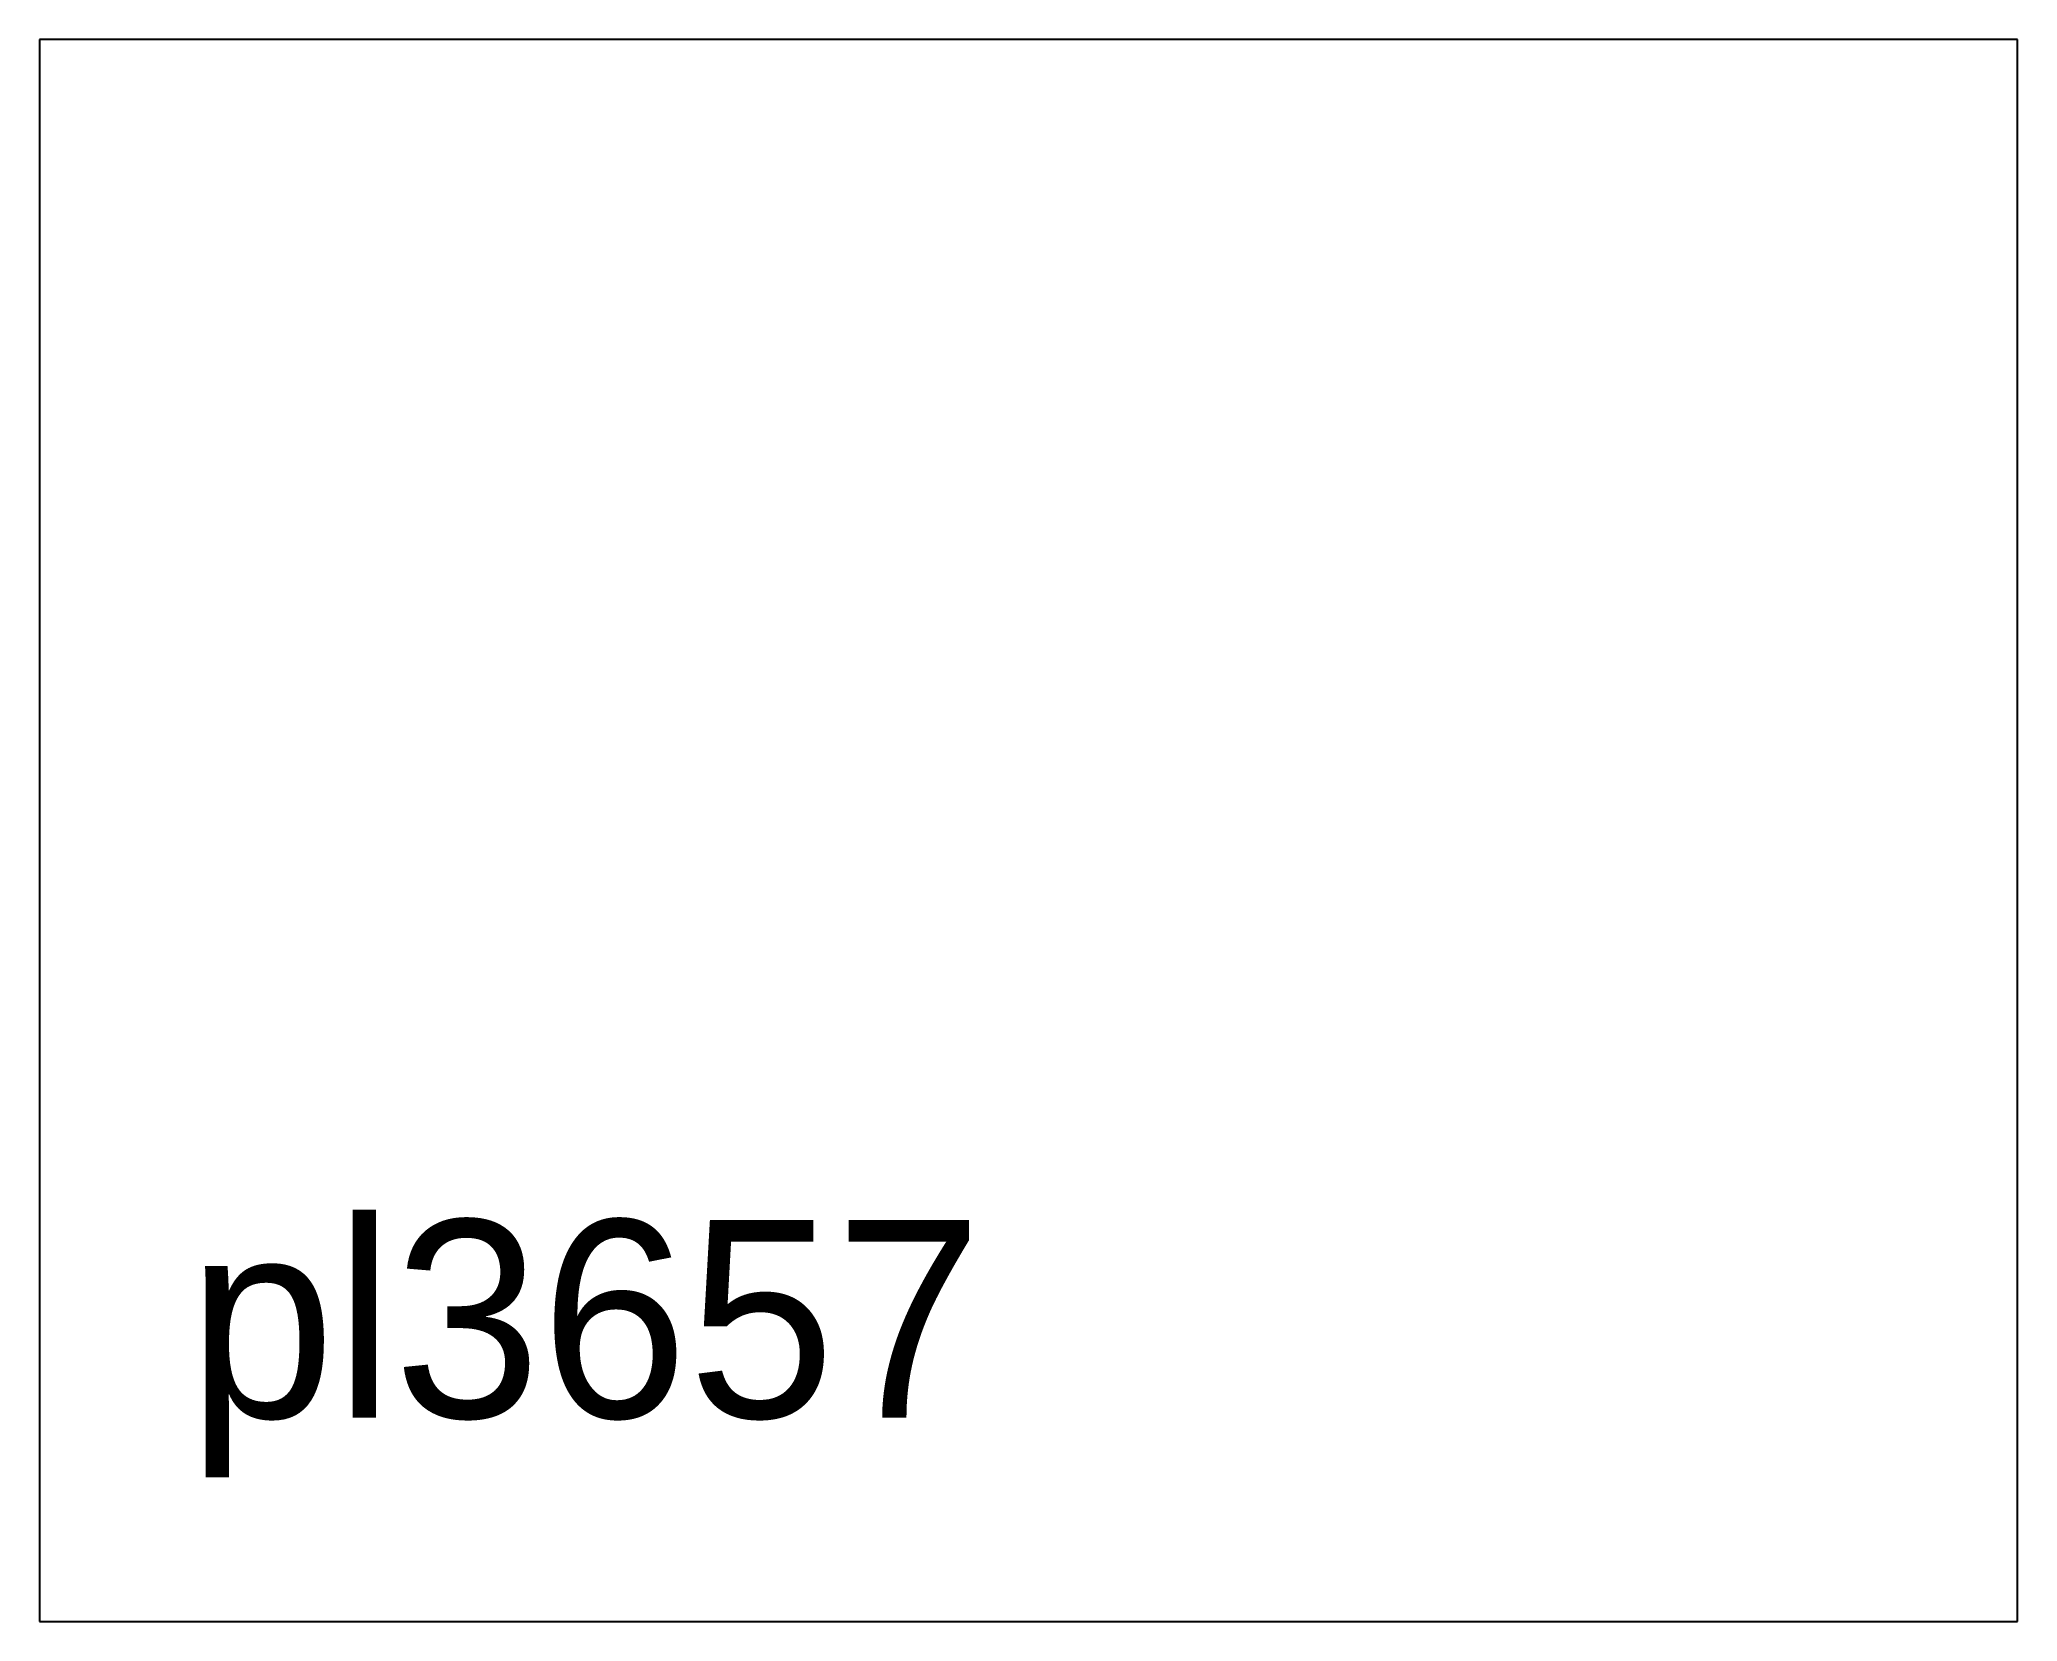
# Model space of a CAD drawing. Extents: x 0 to 10, y 0 to 8.
import ezdxf

# ---------------------------------------------------------------- set-up
doc = ezdxf.new("R2010")
doc.units = 0
doc.header["$MEASUREMENT"] = 0
doc.layers.add('BURN', color=1, linetype='CONTINUOUS')
doc.layers.add('SCRIBE', color=1, linetype='CONTINUOUS')

msp = doc.modelspace()

# ---------------------------------------------------------------- linework, layer by layer
at = {"layer": 'BURN'}
for p, q in [((9.999999, 7.999999), (0, 8)), ((0, 8), (0, 0)), ((9.999999, 0), (9.999999, 7.999999)), ((0, 0), (9.999999, 0))]:
    msp.add_line(p, q, dxfattribs=at)

# ---------------------------------------------------------------- texts
at = {"layer": 'SCRIBE'}
msp.add_text('pl3657', height=1, dxfattribs=at).set_placement((0.749999, 1.03))

doc.saveas('drawing.dxf')
